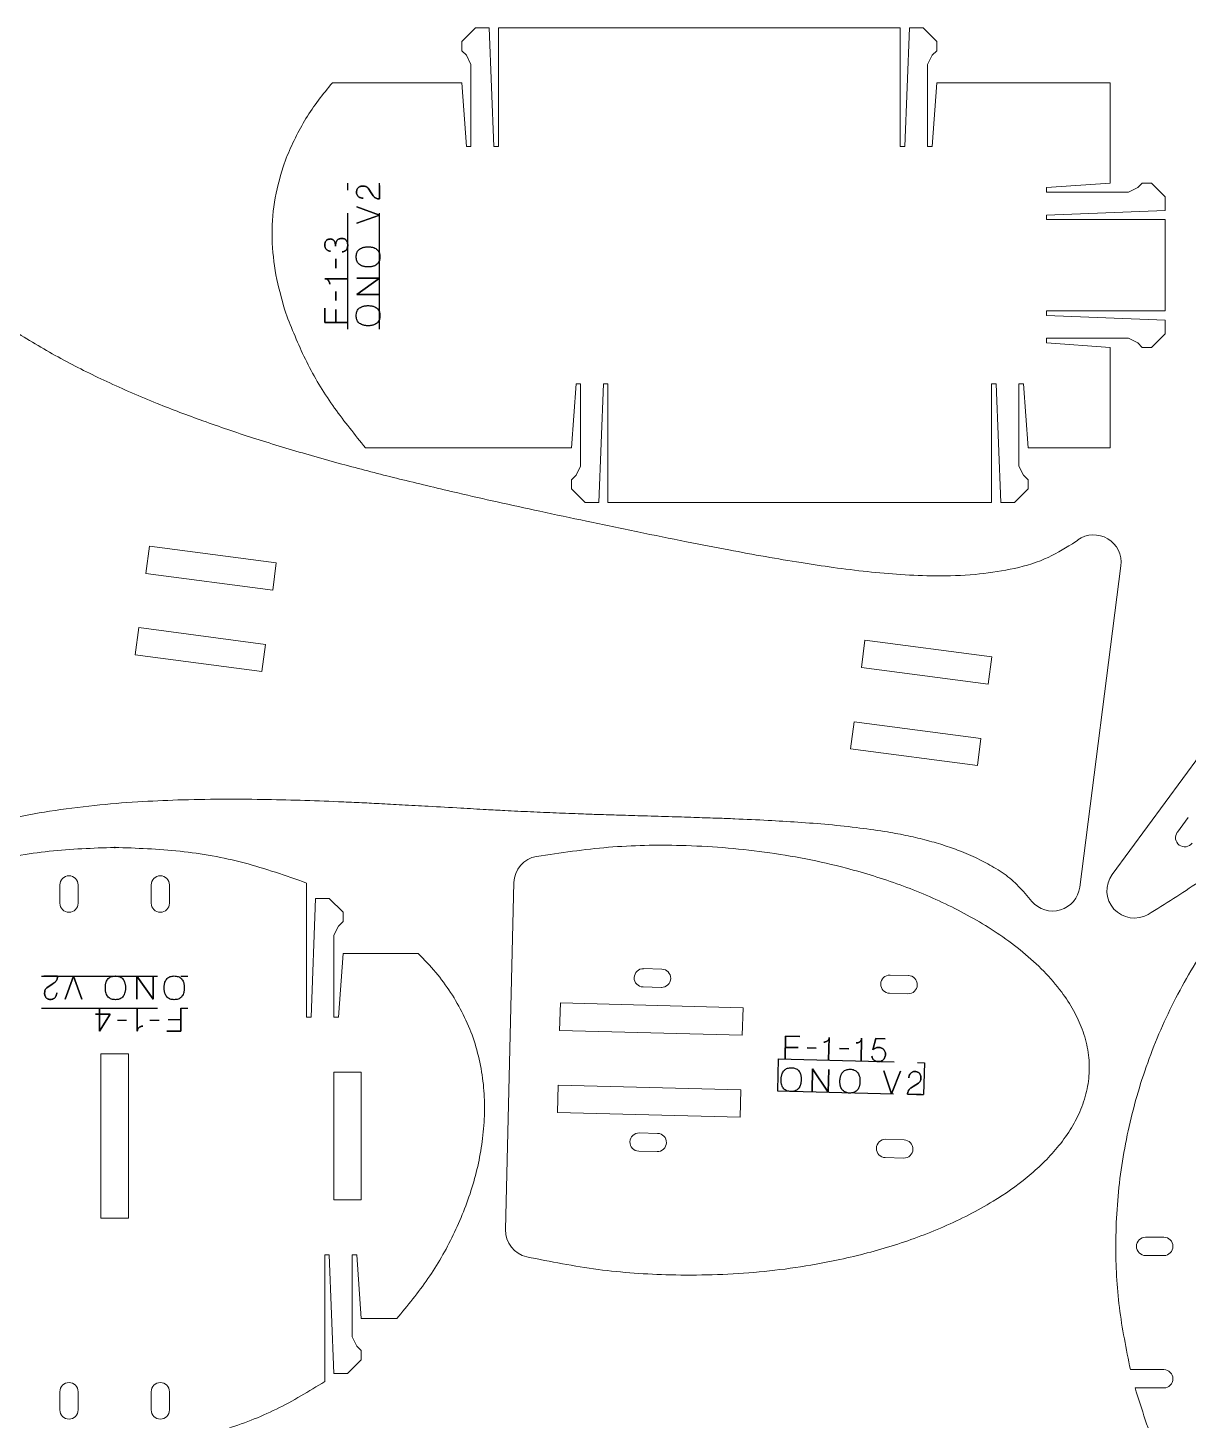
# Model space of a CAD drawing. Header units: millimetres. Extents: x 8 to 591, y 12 to 890.
# Drawn here: x 130.9 to 257.9, y 288.2 to 440.7 of the extents above; entities that cross this region are included whole.
import ezdxf

# ---------------------------------------------------------------- set-up
doc = ezdxf.new("R2010")
doc.units = ezdxf.units.MM
doc.header["$PDSIZE"] = -1
doc.linetypes.add('CENTERX2', pattern=[20.32, 12.7, -2.54, 2.54, -2.54])

msp = doc.modelspace()

# ---------------------------------------------------------------- linework, layer by layer
at = {"color": 7, "linetype": 'Continuous', "lineweight": 15}
for p, q in [((179.91, 440.73), (178.41, 439.23)), ((181.41, 440.73), (179.91, 440.73)), ((181.91, 427.73), (181.41, 440.73)), ((182.41, 440.73), (182.41, 427.73)), ((182.41, 440.73), (226.41, 440.73)), ((226.41, 440.73), (226.41, 427.73)), ((226.91, 427.73), (227.41, 440.73)), ((227.41, 440.73), (228.91, 440.73)), ((228.91, 440.73), (230.41, 439.23)), ((178.41, 439.23), (178.41, 438.23)), ((230.41, 439.23), (230.41, 438.23)), ((178.41, 438.23), (178.91, 437.73)), ((178.91, 437.73), (179.41, 436.73)), ((229.91, 437.73), (229.41, 436.73)), ((230.41, 438.23), (229.91, 437.73)), ((179.41, 436.73), (179.41, 427.73)), ((229.41, 436.73), (229.41, 427.73)), ((164.24, 434.73), (178.41, 434.73)), ((178.91, 427.73), (178.41, 434.73)), ((229.91, 427.73), (230.41, 434.73)), ((230.41, 434.73), (249.41, 434.73)), ((249.41, 423.73), (249.41, 434.73)), ((179.41, 427.73), (178.91, 427.73)), ((182.41, 427.73), (181.91, 427.73)), ((226.41, 427.73), (226.91, 427.73)), ((229.41, 427.73), (229.91, 427.73)), ((159.17, 426.47), (158.83, 425.53)), ((242.41, 423.23), (249.41, 423.73)), ((242.41, 422.73), (242.41, 423.23)), ((251.41, 422.73), (242.41, 422.73)), ((252.41, 423.23), (251.41, 422.73)), ((252.91, 423.73), (252.41, 423.23)), ((253.91, 423.73), (252.91, 423.73)), ((255.41, 422.23), (253.91, 423.73)), ((255.41, 420.73), (255.41, 422.23)), ((242.41, 420.23), (255.41, 420.73)), ((242.41, 419.73), (242.41, 420.23)), ((255.41, 419.73), (242.41, 419.73)), ((255.41, 419.73), (255.41, 409.73)), ((159.04, 409.82), (159.36, 408.87)), ((255.41, 409.73), (242.41, 409.73)), ((242.41, 409.73), (242.41, 409.23)), ((242.41, 409.23), (255.41, 408.73)), ((255.41, 408.73), (255.41, 407.23)), ((255.41, 407.23), (253.91, 405.73)), ((251.41, 406.73), (242.41, 406.73)), ((242.41, 406.73), (242.41, 406.23)), ((242.41, 406.23), (249.41, 405.73)), ((249.41, 405.73), (249.41, 394.73)), ((252.41, 406.23), (251.41, 406.73)), ((252.91, 405.73), (252.41, 406.23)), ((253.91, 405.73), (252.91, 405.73)), ((190.91, 401.73), (190.41, 394.73)), ((191.41, 401.73), (190.91, 401.73)), ((191.41, 392.73), (191.41, 401.73)), ((193.91, 401.73), (193.41, 388.73)), ((194.41, 401.73), (193.91, 401.73)), ((194.41, 388.73), (194.41, 401.73)), ((236.41, 401.73), (236.91, 401.73)), ((236.41, 388.73), (236.41, 401.73)), ((236.91, 401.73), (237.41, 388.73)), ((239.41, 401.73), (239.91, 401.73)), ((239.41, 392.73), (239.41, 401.73)), ((239.91, 401.73), (240.41, 394.73)), ((190.41, 394.73), (167.87, 394.73)), ((249.41, 394.73), (240.41, 394.73)), ((190.91, 391.73), (191.41, 392.73)), ((239.91, 391.73), (239.41, 392.73)), ((190.41, 391.23), (190.91, 391.73)), ((190.41, 390.23), (190.41, 391.23)), ((240.41, 391.23), (239.91, 391.73)), ((240.41, 390.23), (240.41, 391.23)), ((191.91, 388.73), (190.41, 390.23)), ((238.91, 388.73), (240.41, 390.23)), ((193.41, 388.73), (191.91, 388.73)), ((194.41, 388.73), (236.41, 388.73)), ((237.41, 388.73), (238.91, 388.73)), ((245.86, 384.64), (245.26, 384.22)), ((144.21, 383.96), (143.82, 380.98)), ((158.09, 382.13), (144.21, 383.96)), ((158.09, 382.13), (157.7, 379.16)), ((246.06, 346.62), (250.57, 381.82)), ((157.7, 379.16), (143.82, 380.98)), ((142.65, 372.06), (143.04, 375.04)), ((156.92, 373.21), (143.04, 375.04)), ((222.54, 373.66), (222.15, 370.69)), ((236.42, 371.83), (222.54, 373.66)), ((156.53, 370.24), (156.92, 373.21)), ((156.53, 370.24), (142.65, 372.06)), ((236.03, 368.86), (222.15, 370.69)), ((236.42, 371.83), (236.03, 368.86)), ((264.39, 368.11), (249.62, 348.01)), ((221.36, 364.74), (220.97, 361.76)), ((235.25, 362.91), (221.36, 364.74)), ((234.85, 359.94), (220.97, 361.76)), ((235.25, 362.91), (234.85, 359.94)), ((256.75, 352.63), (257.93, 354.25)), ((134.4, 346.86), (134.4, 344.86)), ((136.4, 346.86), (136.4, 344.86)), ((144.4, 346.86), (144.4, 344.86)), ((146.4, 346.86), (146.4, 344.86)), ((161.4, 332.36), (161.4, 347.07)), ((184.12, 347.11), (183.2, 309.12)), ((161.9, 332.36), (162.4, 345.36)), ((162.4, 345.36), (163.9, 345.36)), ((163.9, 345.36), (165.4, 343.86)), ((240.08, 345.94), (240.8, 345.06)), ((165.4, 343.86), (165.4, 342.86)), ((164.9, 342.36), (164.4, 341.36)), ((165.4, 342.86), (164.9, 342.36)), ((164.4, 341.36), (164.4, 332.36)), ((164.9, 332.36), (165.4, 339.36)), ((165.4, 339.36), (173.63, 339.36)), ((200.3, 337.64), (198.3, 337.69)), ((198.25, 335.69), (200.25, 335.64)), ((227.29, 336.94), (225.29, 336.99)), ((225.24, 334.99), (227.24, 334.94)), ((189.2, 333.93), (189.12, 330.93)), ((209.2, 333.41), (189.2, 333.93)), ((209.12, 330.41), (209.2, 333.41)), ((161.4, 332.36), (161.9, 332.36)), ((164.4, 332.36), (164.9, 332.36)), ((189.12, 330.93), (209.12, 330.41)), ((141.9, 328.36), (138.9, 328.36)), ((138.9, 328.36), (138.9, 310.36)), ((141.9, 328.36), (141.9, 310.36)), ((164.4, 326.36), (167.4, 326.36)), ((164.4, 326.36), (164.4, 312.36)), ((167.4, 326.36), (167.4, 312.36)), ((188.97, 324.93), (188.89, 321.93)), ((208.96, 324.41), (188.97, 324.93)), ((208.88, 321.41), (208.96, 324.41)), ((188.89, 321.93), (208.88, 321.41)), ((199.83, 319.65), (197.84, 319.7)), ((226.83, 318.94), (224.83, 319)), ((197.78, 317.7), (199.78, 317.65)), ((224.77, 317), (226.77, 316.94)), ((164.4, 312.36), (167.4, 312.36)), ((141.9, 310.36), (138.9, 310.36)), ((255.27, 308.27), (253.27, 308.27)), ((163.4, 306.36), (163.9, 306.36)), ((163.4, 292.47), (163.4, 306.36)), ((163.9, 306.36), (164.4, 293.36)), ((166.4, 306.36), (166.9, 306.36)), ((166.4, 297.36), (166.4, 306.36)), ((166.9, 306.36), (167.4, 299.36)), ((253.27, 306.27), (255.27, 306.27)), ((167.4, 299.36), (171.29, 299.36)), ((166.9, 296.36), (166.4, 297.36)), ((167.4, 295.86), (166.9, 296.36)), ((167.4, 294.86), (167.4, 295.86)), ((165.9, 293.36), (167.4, 294.86)), ((164.4, 293.36), (165.9, 293.36)), ((255.27, 293.77), (251.61, 293.77)), ((134.4, 291.36), (134.4, 289.36)), ((136.4, 291.36), (136.4, 289.36)), ((144.4, 291.36), (144.4, 289.36)), ((146.4, 291.36), (146.4, 289.36)), ((252.12, 291.77), (255.27, 291.77))]:
    msp.add_line(p, q, dxfattribs=at)
at = {"color": 7, "linetype": 'CENTERX2'}
for p, q in [((165.91, 407.73), (165.91, 423.73)), ((169.41, 407.73), (169.41, 423.73)), ((132.4, 336.86), (148.4, 336.86)), ((132.4, 333.36), (148.4, 333.36)), ((213.05, 327.81), (212.96, 324.31)), ((213.05, 327.81), (229.05, 327.39)), ((229.05, 327.39), (228.95, 323.89)), ((212.96, 324.31), (228.95, 323.89))]:
    msp.add_line(p, q, dxfattribs=at)
at = {"color": 7, "linetype": 'Continuous'}
for p, q in [((140.7, 332.04), (141.71, 332.04)), ((144.26, 332.04), (145.27, 332.04)), ((147.65, 332.07), (146.24, 332.07))]:
    msp.add_line(p, q, dxfattribs=at)
at = {"color": 7, "linetype": 'Continuous', "flags": 128}
for points in [[(169.41, 421.99), (169.32, 421.99), (169.23, 422), (169.16, 422.02), (169.09, 422.04), (169.03, 422.07), (168.97, 422.1), (168.91, 422.13), (168.86, 422.17), (168.81, 422.21), (168.77, 422.26), (168.73, 422.3), (168.69, 422.35), (168.62, 422.46), (168.54, 422.56), (168.54, 422.56), (168.15, 423.16), (168.15, 423.16), (168.11, 423.2), (168.08, 423.24), (168.05, 423.27), (168.01, 423.3), (167.93, 423.34), (167.85, 423.37), (167.76, 423.39), (167.67, 423.4), (167.59, 423.4), (167.5, 423.4), (167.5, 423.4), (167.45, 423.4), (167.41, 423.39), (167.36, 423.38), (167.3, 423.37), (167.25, 423.35), (167.2, 423.33), (167.15, 423.3), (167.1, 423.26), (167.06, 423.22), (167.02, 423.18), (166.98, 423.13), (166.94, 423.07), (166.92, 423), (166.9, 422.93), (166.88, 422.85), (166.88, 422.76), (166.88, 422.76), (166.88, 422.67), (166.89, 422.59), (166.91, 422.51), (166.94, 422.45), (166.98, 422.39), (167.01, 422.33), (167.06, 422.28), (167.11, 422.24), (167.16, 422.2), (167.22, 422.17), (167.28, 422.14), (167.34, 422.12), (167.4, 422.1), (167.47, 422.09), (167.53, 422.09), (167.6, 422.08), (167.6, 422.08), (167.53, 422.09), (167.47, 422.09), (167.4, 422.1), (167.34, 422.12), (167.28, 422.14), (167.22, 422.17), (167.16, 422.2), (167.11, 422.24), (167.06, 422.28), (167.01, 422.33), (166.98, 422.39), (166.94, 422.45), (166.91, 422.51), (166.89, 422.59), (166.88, 422.67), (166.88, 422.76), (166.88, 422.76), (166.88, 422.85), (166.9, 422.93), (166.92, 423), (166.94, 423.07), (166.98, 423.13), (167.02, 423.18), (167.06, 423.22), (167.1, 423.26), (167.15, 423.3), (167.2, 423.33), (167.25, 423.35), (167.3, 423.37), (167.36, 423.38), (167.41, 423.39), (167.45, 423.4), (167.5, 423.4), (167.5, 423.4), (167.59, 423.4), (167.67, 423.4), (167.76, 423.39), (167.85, 423.37), (167.93, 423.34), (168.01, 423.3), (168.05, 423.27), (168.08, 423.24), (168.11, 423.2), (168.15, 423.16), (168.15, 423.16), (168.54, 422.56), (168.54, 422.56), (168.62, 422.46), (168.69, 422.35), (168.73, 422.3), (168.77, 422.26), (168.81, 422.21), (168.86, 422.17), (168.91, 422.13), (168.97, 422.1), (169.03, 422.07), (169.09, 422.04), (169.16, 422.02), (169.23, 422), (169.32, 421.99), (169.41, 421.99), (169.41, 421.99), (169.41, 423.47), (169.41, 423.47), (169.41, 421.99)], [(169.41, 420.23), (166.91, 419.33), (166.91, 419.33), (169.41, 420.23), (169.41, 420.23), (166.91, 421.14), (166.91, 421.14), (169.41, 420.23)], [(165.29, 416.21), (165.35, 416.21), (165.42, 416.22), (165.48, 416.24), (165.54, 416.26), (165.6, 416.29), (165.65, 416.32), (165.7, 416.36), (165.74, 416.4), (165.78, 416.45), (165.81, 416.5), (165.84, 416.56), (165.87, 416.63), (165.89, 416.69), (165.9, 416.77), (165.91, 416.84), (165.91, 416.92), (165.91, 416.92), (165.91, 417), (165.9, 417.08), (165.89, 417.16), (165.88, 417.23), (165.85, 417.29), (165.83, 417.35), (165.8, 417.41), (165.76, 417.46), (165.72, 417.51), (165.68, 417.55), (165.62, 417.58), (165.57, 417.61), (165.5, 417.64), (165.43, 417.66), (165.36, 417.67), (165.27, 417.67), (165.27, 417.67), (165.19, 417.67), (165.11, 417.66), (165.04, 417.64), (164.97, 417.62), (164.91, 417.59), (164.85, 417.56), (164.8, 417.52), (164.75, 417.47), (164.71, 417.41), (164.67, 417.35), (164.64, 417.28), (164.62, 417.2), (164.6, 417.12), (164.58, 417.02), (164.58, 416.92), (164.57, 416.81), (164.57, 416.81), (164.57, 416.92), (164.56, 417.02), (164.55, 417.11), (164.53, 417.19), (164.51, 417.26), (164.48, 417.33), (164.45, 417.39), (164.41, 417.44), (164.37, 417.48), (164.33, 417.51), (164.28, 417.54), (164.23, 417.57), (164.18, 417.58), (164.12, 417.6), (164.06, 417.6), (164, 417.61), (164, 417.61), (163.94, 417.6), (163.88, 417.6), (163.82, 417.59), (163.77, 417.57), (163.72, 417.55), (163.67, 417.53), (163.62, 417.5), (163.58, 417.46), (163.54, 417.42), (163.51, 417.38), (163.48, 417.32), (163.46, 417.27), (163.44, 417.2), (163.42, 417.13), (163.41, 417.05), (163.41, 416.97), (163.41, 416.97), (163.41, 416.88), (163.42, 416.8), (163.44, 416.73), (163.46, 416.66), (163.49, 416.6), (163.52, 416.54), (163.56, 416.49), (163.6, 416.44), (163.64, 416.41), (163.69, 416.37), (163.74, 416.34), (163.8, 416.32), (163.85, 416.3), (163.91, 416.28), (163.97, 416.28), (164.04, 416.27), (164.04, 416.27), (163.97, 416.28), (163.91, 416.28), (163.85, 416.3), (163.8, 416.32), (163.74, 416.34), (163.69, 416.37), (163.64, 416.41), (163.6, 416.44), (163.56, 416.49), (163.52, 416.54), (163.49, 416.6), (163.46, 416.66), (163.44, 416.73), (163.42, 416.8), (163.41, 416.88), (163.41, 416.97), (163.41, 416.97), (163.41, 417.05), (163.42, 417.13), (163.44, 417.2), (163.46, 417.27), (163.48, 417.32), (163.51, 417.38), (163.54, 417.42), (163.58, 417.46), (163.62, 417.5), (163.67, 417.53), (163.72, 417.55), (163.77, 417.57), (163.82, 417.59), (163.88, 417.6), (163.94, 417.6), (164, 417.61), (164, 417.61), (164.06, 417.6), (164.12, 417.6), (164.18, 417.58), (164.23, 417.57), (164.28, 417.54), (164.33, 417.51), (164.37, 417.48), (164.41, 417.44), (164.45, 417.39), (164.48, 417.33), (164.51, 417.26), (164.53, 417.19), (164.55, 417.11), (164.56, 417.02), (164.57, 416.92), (164.57, 416.81), (164.57, 416.81), (164.58, 416.92), (164.58, 417.02), (164.6, 417.12), (164.62, 417.2), (164.64, 417.28), (164.67, 417.35), (164.71, 417.41), (164.75, 417.47), (164.8, 417.52), (164.85, 417.56), (164.91, 417.59), (164.97, 417.62), (165.04, 417.64), (165.11, 417.66), (165.19, 417.67), (165.27, 417.67), (165.27, 417.67), (165.36, 417.67), (165.43, 417.66), (165.5, 417.64), (165.57, 417.61), (165.62, 417.58), (165.68, 417.55), (165.72, 417.51), (165.76, 417.46), (165.8, 417.41), (165.83, 417.35), (165.85, 417.29), (165.88, 417.23), (165.89, 417.16), (165.9, 417.08), (165.91, 417), (165.91, 416.92), (165.91, 416.92), (165.91, 416.84), (165.9, 416.77), (165.89, 416.69), (165.87, 416.63), (165.84, 416.56), (165.81, 416.5), (165.78, 416.45), (165.74, 416.4), (165.7, 416.36), (165.65, 416.32), (165.6, 416.29), (165.54, 416.26), (165.48, 416.24), (165.42, 416.22), (165.35, 416.21), (165.29, 416.21)], [(169.44, 415.65), (169.44, 415.54), (169.43, 415.43), (169.41, 415.33), (169.38, 415.22), (169.34, 415.13), (169.29, 415.04), (169.23, 414.95), (169.16, 414.87), (169.07, 414.8), (168.98, 414.74), (168.88, 414.68), (168.76, 414.64), (168.69, 414.62), (168.63, 414.6), (168.56, 414.58), (168.48, 414.57), (168.4, 414.56), (168.32, 414.56), (168.24, 414.55), (168.15, 414.55), (168.15, 414.55), (168.06, 414.55), (167.98, 414.56), (167.9, 414.56), (167.82, 414.57), (167.74, 414.58), (167.67, 414.6), (167.61, 414.62), (167.54, 414.64), (167.42, 414.68), (167.32, 414.74), (167.22, 414.8), (167.14, 414.87), (167.07, 414.95), (167, 415.04), (166.95, 415.13), (166.92, 415.22), (166.89, 415.33), (166.86, 415.43), (166.85, 415.54), (166.85, 415.65), (166.85, 415.65), (166.85, 415.76), (166.86, 415.87), (166.89, 415.98), (166.92, 416.08), (166.95, 416.18), (167, 416.27), (167.07, 416.35), (167.14, 416.43), (167.22, 416.5), (167.32, 416.56), (167.42, 416.62), (167.54, 416.67), (167.61, 416.69), (167.67, 416.7), (167.74, 416.72), (167.82, 416.73), (167.9, 416.74), (167.98, 416.75), (168.06, 416.75), (168.15, 416.75), (168.15, 416.75), (168.24, 416.75), (168.32, 416.75), (168.4, 416.74), (168.48, 416.73), (168.56, 416.72), (168.63, 416.7), (168.69, 416.69), (168.76, 416.67), (168.88, 416.62), (168.98, 416.56), (169.07, 416.5), (169.16, 416.43), (169.23, 416.35), (169.29, 416.27), (169.34, 416.18), (169.38, 416.08), (169.41, 415.98), (169.43, 415.87), (169.44, 415.76)], [(169.44, 415.65), (169.44, 415.54), (169.43, 415.43), (169.41, 415.33), (169.38, 415.22), (169.34, 415.13), (169.29, 415.04), (169.23, 414.95), (169.16, 414.87), (169.07, 414.8), (168.98, 414.74), (168.88, 414.68), (168.76, 414.64), (168.69, 414.62), (168.63, 414.6), (168.56, 414.58), (168.48, 414.57), (168.4, 414.56), (168.32, 414.56), (168.24, 414.55), (168.15, 414.55), (168.15, 414.55), (168.06, 414.55), (167.98, 414.56), (167.9, 414.56), (167.82, 414.57), (167.74, 414.58), (167.67, 414.6), (167.61, 414.62), (167.54, 414.64), (167.42, 414.68), (167.32, 414.74), (167.22, 414.8), (167.14, 414.87), (167.07, 414.95), (167, 415.04), (166.95, 415.13), (166.92, 415.22), (166.89, 415.33), (166.86, 415.43), (166.85, 415.54), (166.85, 415.65), (166.85, 415.65), (166.85, 415.76), (166.86, 415.87), (166.89, 415.98), (166.92, 416.08), (166.95, 416.18), (167, 416.27), (167.07, 416.35), (167.14, 416.43), (167.22, 416.5), (167.32, 416.56), (167.42, 416.62), (167.54, 416.67), (167.61, 416.69), (167.67, 416.7), (167.74, 416.72), (167.82, 416.73), (167.9, 416.74), (167.98, 416.75), (168.06, 416.75), (168.15, 416.75), (168.15, 416.75), (168.24, 416.75), (168.32, 416.75), (168.4, 416.74), (168.48, 416.73), (168.56, 416.72), (168.63, 416.7), (168.69, 416.69), (168.76, 416.67), (168.88, 416.62), (168.98, 416.56), (169.07, 416.5), (169.16, 416.43), (169.23, 416.35), (169.29, 416.27), (169.34, 416.18), (169.38, 416.08), (169.41, 415.98), (169.43, 415.87), (169.44, 415.76), (169.44, 415.65)], [(164.6, 415.43), (164.6, 414.42), (164.6, 414.42), (164.6, 415.43)], [(166.91, 411.53), (169.41, 413.31), (169.41, 413.31), (166.91, 413.31), (166.91, 413.31), (169.41, 413.31), (169.41, 413.31), (166.91, 411.53), (166.91, 411.53), (169.41, 411.53), (169.41, 411.53), (166.91, 411.53)], [(163.41, 413.25), (163.49, 413.24), (163.56, 413.23), (163.62, 413.21), (163.67, 413.18), (163.72, 413.15), (163.76, 413.11), (163.8, 413.06), (163.84, 413.02), (163.86, 412.97), (163.89, 412.92), (163.91, 412.88), (163.92, 412.83), (163.93, 412.78), (163.94, 412.73), (163.95, 412.69), (163.95, 412.66), (163.95, 412.66), (163.95, 412.69), (163.94, 412.73), (163.93, 412.78), (163.92, 412.83), (163.91, 412.88), (163.89, 412.92), (163.86, 412.97), (163.84, 413.02), (163.8, 413.06), (163.76, 413.11), (163.72, 413.15), (163.67, 413.18), (163.62, 413.21), (163.56, 413.23), (163.49, 413.24), (163.41, 413.25), (163.41, 413.25), (165.91, 413.25), (165.91, 413.25), (163.41, 413.25)], [(164.6, 411.87), (164.6, 410.86), (164.6, 410.86), (164.6, 411.87)], [(169.44, 409.21), (169.44, 409.1), (169.43, 408.99), (169.41, 408.88), (169.38, 408.78), (169.34, 408.69), (169.29, 408.59), (169.23, 408.51), (169.16, 408.43), (169.07, 408.36), (168.98, 408.3), (168.88, 408.24), (168.76, 408.19), (168.69, 408.17), (168.63, 408.16), (168.56, 408.14), (168.48, 408.13), (168.4, 408.12), (168.32, 408.11), (168.24, 408.11), (168.15, 408.11), (168.15, 408.11), (168.06, 408.11), (167.98, 408.11), (167.9, 408.12), (167.82, 408.13), (167.74, 408.14), (167.67, 408.16), (167.61, 408.17), (167.54, 408.19), (167.42, 408.24), (167.32, 408.3), (167.22, 408.36), (167.14, 408.43), (167.07, 408.51), (167, 408.59), (166.95, 408.69), (166.92, 408.78), (166.89, 408.88), (166.86, 408.99), (166.85, 409.1), (166.85, 409.21), (166.85, 409.21), (166.85, 409.32), (166.86, 409.43), (166.89, 409.54), (166.92, 409.64), (166.95, 409.73), (167, 409.82), (167.07, 409.91), (167.14, 409.99), (167.22, 410.06), (167.32, 410.12), (167.42, 410.18), (167.54, 410.22), (167.61, 410.24), (167.67, 410.26), (167.74, 410.28), (167.82, 410.29), (167.9, 410.3), (167.98, 410.3), (168.06, 410.31), (168.15, 410.31), (168.15, 410.31), (168.24, 410.31), (168.32, 410.3), (168.4, 410.3), (168.48, 410.29), (168.56, 410.28), (168.63, 410.26), (168.69, 410.24), (168.76, 410.22), (168.88, 410.18), (168.98, 410.12), (169.07, 410.06), (169.16, 409.99), (169.23, 409.91), (169.29, 409.82), (169.34, 409.73), (169.38, 409.64), (169.41, 409.54), (169.43, 409.43), (169.44, 409.32)], [(169.44, 409.21), (169.44, 409.1), (169.43, 408.99), (169.41, 408.88), (169.38, 408.78), (169.34, 408.69), (169.29, 408.59), (169.23, 408.51), (169.16, 408.43), (169.07, 408.36), (168.98, 408.3), (168.88, 408.24), (168.76, 408.19), (168.69, 408.17), (168.63, 408.16), (168.56, 408.14), (168.48, 408.13), (168.4, 408.12), (168.32, 408.11), (168.24, 408.11), (168.15, 408.11), (168.15, 408.11), (168.06, 408.11), (167.98, 408.11), (167.9, 408.12), (167.82, 408.13), (167.74, 408.14), (167.67, 408.16), (167.61, 408.17), (167.54, 408.19), (167.42, 408.24), (167.32, 408.3), (167.22, 408.36), (167.14, 408.43), (167.07, 408.51), (167, 408.59), (166.95, 408.69), (166.92, 408.78), (166.89, 408.88), (166.86, 408.99), (166.85, 409.1), (166.85, 409.21), (166.85, 409.21), (166.85, 409.32), (166.86, 409.43), (166.89, 409.54), (166.92, 409.64), (166.95, 409.73), (167, 409.82), (167.07, 409.91), (167.14, 409.99), (167.22, 410.06), (167.32, 410.12), (167.42, 410.18), (167.54, 410.22), (167.61, 410.24), (167.67, 410.26), (167.74, 410.28), (167.82, 410.29), (167.9, 410.3), (167.98, 410.3), (168.06, 410.31), (168.15, 410.31), (168.15, 410.31), (168.24, 410.31), (168.32, 410.3), (168.4, 410.3), (168.48, 410.29), (168.56, 410.28), (168.63, 410.26), (168.69, 410.24), (168.76, 410.22), (168.88, 410.18), (168.98, 410.12), (169.07, 410.06), (169.16, 409.99), (169.23, 409.91), (169.29, 409.82), (169.34, 409.73), (169.38, 409.64), (169.41, 409.54), (169.43, 409.43), (169.44, 409.32), (169.44, 409.21)], [(163.41, 408.48), (163.41, 410.03), (163.41, 410.03), (163.41, 408.48), (163.41, 408.48), (165.91, 408.48), (165.91, 408.48), (163.41, 408.48)], [(164.62, 408.48), (164.62, 409.89), (164.62, 409.89), (164.62, 408.48)], [(134.15, 336.86), (134.14, 336.76), (134.13, 336.68), (134.11, 336.6), (134.09, 336.53), (134.06, 336.47), (134.03, 336.41), (134, 336.36), (133.96, 336.31), (133.92, 336.26), (133.88, 336.21), (133.83, 336.17), (133.78, 336.14), (133.68, 336.06), (133.57, 335.99), (133.57, 335.99), (132.98, 335.59), (132.98, 335.59), (132.93, 335.56), (132.89, 335.53), (132.86, 335.49), (132.83, 335.45), (132.79, 335.37), (132.76, 335.29), (132.74, 335.21), (132.74, 335.12), (132.73, 335.03), (132.73, 334.94), (132.73, 334.94), (132.73, 334.9), (132.74, 334.85), (132.75, 334.8), (132.76, 334.75), (132.78, 334.7), (132.81, 334.64), (132.83, 334.6), (132.87, 334.55), (132.91, 334.5), (132.95, 334.46), (133.01, 334.42), (133.06, 334.39), (133.13, 334.36), (133.2, 334.34), (133.28, 334.33), (133.37, 334.32), (133.37, 334.32), (133.46, 334.33), (133.54, 334.34), (133.62, 334.36), (133.68, 334.39), (133.75, 334.42), (133.8, 334.46), (133.85, 334.5), (133.89, 334.55), (133.93, 334.61), (133.96, 334.66), (133.99, 334.72), (134.01, 334.78), (134.03, 334.85), (134.04, 334.91), (134.05, 334.98), (134.05, 335.04), (134.05, 335.04), (134.05, 334.98), (134.04, 334.91), (134.03, 334.85), (134.01, 334.78), (133.99, 334.72), (133.96, 334.66), (133.93, 334.61), (133.89, 334.55), (133.85, 334.5), (133.8, 334.46), (133.75, 334.42), (133.68, 334.39), (133.62, 334.36), (133.54, 334.34), (133.46, 334.33), (133.37, 334.32), (133.37, 334.32), (133.28, 334.33), (133.2, 334.34), (133.13, 334.36), (133.06, 334.39), (133.01, 334.42), (132.95, 334.46), (132.91, 334.5), (132.87, 334.55), (132.83, 334.6), (132.81, 334.64), (132.78, 334.7), (132.76, 334.75), (132.75, 334.8), (132.74, 334.85), (132.73, 334.9), (132.73, 334.94), (132.73, 334.94), (132.73, 335.03), (132.74, 335.12), (132.74, 335.21), (132.76, 335.29), (132.79, 335.37), (132.83, 335.45), (132.86, 335.49), (132.89, 335.53), (132.93, 335.56), (132.98, 335.59), (132.98, 335.59), (133.57, 335.99), (133.57, 335.99), (133.68, 336.06), (133.78, 336.14), (133.83, 336.17), (133.88, 336.21), (133.92, 336.26), (133.96, 336.31), (134, 336.36), (134.03, 336.41), (134.06, 336.47), (134.09, 336.53), (134.11, 336.6), (134.13, 336.68), (134.14, 336.76), (134.15, 336.86), (134.15, 336.86), (132.66, 336.86), (132.66, 336.86), (134.15, 336.86)], [(135.9, 336.86), (136.81, 334.36), (136.81, 334.36), (135.9, 336.86), (135.9, 336.86), (134.99, 334.36), (134.99, 334.36), (135.9, 336.86)], [(140.48, 336.89), (140.59, 336.88), (140.7, 336.87), (140.81, 336.85), (140.91, 336.82), (141, 336.78), (141.1, 336.73), (141.18, 336.67), (141.26, 336.6), (141.33, 336.52), (141.39, 336.43), (141.45, 336.32), (141.49, 336.2), (141.52, 336.14), (141.53, 336.07), (141.55, 336), (141.56, 335.93), (141.57, 335.85), (141.58, 335.77), (141.58, 335.68), (141.58, 335.59), (141.58, 335.59), (141.58, 335.51), (141.58, 335.42), (141.57, 335.34), (141.56, 335.26), (141.55, 335.19), (141.53, 335.12), (141.52, 335.05), (141.49, 334.99), (141.45, 334.87), (141.39, 334.76), (141.33, 334.67), (141.26, 334.58), (141.18, 334.51), (141.1, 334.45), (141, 334.4), (140.91, 334.36), (140.81, 334.33), (140.7, 334.31), (140.59, 334.3), (140.48, 334.29), (140.48, 334.29), (140.37, 334.3), (140.26, 334.31), (140.15, 334.33), (140.05, 334.36), (139.96, 334.4), (139.87, 334.45), (139.78, 334.51), (139.7, 334.58), (139.63, 334.67), (139.57, 334.76), (139.51, 334.87), (139.47, 334.99), (139.45, 335.05), (139.43, 335.12), (139.41, 335.19), (139.4, 335.26), (139.39, 335.34), (139.38, 335.42), (139.38, 335.51), (139.38, 335.59), (139.38, 335.59), (139.38, 335.68), (139.38, 335.77), (139.39, 335.85), (139.4, 335.93), (139.41, 336), (139.43, 336.07), (139.45, 336.14), (139.47, 336.2), (139.51, 336.32), (139.57, 336.43), (139.63, 336.52), (139.7, 336.6), (139.78, 336.67), (139.87, 336.73), (139.96, 336.78), (140.05, 336.82), (140.15, 336.85), (140.26, 336.87), (140.37, 336.88)], [(140.48, 336.89), (140.59, 336.88), (140.7, 336.87), (140.81, 336.85), (140.91, 336.82), (141, 336.78), (141.1, 336.73), (141.18, 336.67), (141.26, 336.6), (141.33, 336.52), (141.39, 336.43), (141.45, 336.32), (141.49, 336.2), (141.52, 336.14), (141.53, 336.07), (141.55, 336), (141.56, 335.93), (141.57, 335.85), (141.58, 335.77), (141.58, 335.68), (141.58, 335.59), (141.58, 335.59), (141.58, 335.51), (141.58, 335.42), (141.57, 335.34), (141.56, 335.26), (141.55, 335.19), (141.53, 335.12), (141.52, 335.05), (141.49, 334.99), (141.45, 334.87), (141.39, 334.76), (141.33, 334.67), (141.26, 334.58), (141.18, 334.51), (141.1, 334.45), (141, 334.4), (140.91, 334.36), (140.81, 334.33), (140.7, 334.31), (140.59, 334.3), (140.48, 334.29), (140.48, 334.29), (140.37, 334.3), (140.26, 334.31), (140.15, 334.33), (140.05, 334.36), (139.96, 334.4), (139.87, 334.45), (139.78, 334.51), (139.7, 334.58), (139.63, 334.67), (139.57, 334.76), (139.51, 334.87), (139.47, 334.99), (139.45, 335.05), (139.43, 335.12), (139.41, 335.19), (139.4, 335.26), (139.39, 335.34), (139.38, 335.42), (139.38, 335.51), (139.38, 335.59), (139.38, 335.59), (139.38, 335.68), (139.38, 335.77), (139.39, 335.85), (139.4, 335.93), (139.41, 336), (139.43, 336.07), (139.45, 336.14), (139.47, 336.2), (139.51, 336.32), (139.57, 336.43), (139.63, 336.52), (139.7, 336.6), (139.78, 336.67), (139.87, 336.73), (139.96, 336.78), (140.05, 336.82), (140.15, 336.85), (140.26, 336.87), (140.37, 336.88), (140.48, 336.89)], [(144.6, 334.36), (142.83, 336.86), (142.83, 336.86), (142.83, 334.36), (142.83, 334.36), (142.83, 336.86), (142.83, 336.86), (144.6, 334.36), (144.6, 334.36), (144.6, 336.86), (144.6, 336.86), (144.6, 334.36)], [(146.92, 336.89), (147.04, 336.88), (147.14, 336.87), (147.25, 336.85), (147.35, 336.82), (147.45, 336.78), (147.54, 336.73), (147.62, 336.67), (147.7, 336.6), (147.77, 336.52), (147.83, 336.43), (147.89, 336.32), (147.94, 336.2), (147.96, 336.14), (147.98, 336.07), (147.99, 336), (148, 335.93), (148.01, 335.85), (148.02, 335.77), (148.02, 335.68), (148.02, 335.59), (148.02, 335.59), (148.02, 335.51), (148.02, 335.42), (148.01, 335.34), (148, 335.26), (147.99, 335.19), (147.98, 335.12), (147.96, 335.05), (147.94, 334.99), (147.89, 334.87), (147.83, 334.76), (147.77, 334.67), (147.7, 334.58), (147.62, 334.51), (147.54, 334.45), (147.45, 334.4), (147.35, 334.36), (147.25, 334.33), (147.14, 334.31), (147.04, 334.3), (146.92, 334.29), (146.92, 334.29), (146.81, 334.3), (146.7, 334.31), (146.6, 334.33), (146.49, 334.36), (146.4, 334.4), (146.31, 334.45), (146.22, 334.51), (146.15, 334.58), (146.07, 334.67), (146.01, 334.76), (145.96, 334.87), (145.91, 334.99), (145.89, 335.05), (145.87, 335.12), (145.86, 335.19), (145.84, 335.26), (145.83, 335.34), (145.83, 335.42), (145.82, 335.51), (145.82, 335.59), (145.82, 335.59), (145.82, 335.68), (145.83, 335.77), (145.83, 335.85), (145.84, 335.93), (145.86, 336), (145.87, 336.07), (145.89, 336.14), (145.91, 336.2), (145.96, 336.32), (146.01, 336.43), (146.07, 336.52), (146.15, 336.6), (146.22, 336.67), (146.31, 336.73), (146.4, 336.78), (146.49, 336.82), (146.6, 336.85), (146.7, 336.87), (146.81, 336.88)], [(146.92, 336.89), (147.04, 336.88), (147.14, 336.87), (147.25, 336.85), (147.35, 336.82), (147.45, 336.78), (147.54, 336.73), (147.62, 336.67), (147.7, 336.6), (147.77, 336.52), (147.83, 336.43), (147.89, 336.32), (147.94, 336.2), (147.96, 336.14), (147.98, 336.07), (147.99, 336), (148, 335.93), (148.01, 335.85), (148.02, 335.77), (148.02, 335.68), (148.02, 335.59), (148.02, 335.59), (148.02, 335.51), (148.02, 335.42), (148.01, 335.34), (148, 335.26), (147.99, 335.19), (147.98, 335.12), (147.96, 335.05), (147.94, 334.99), (147.89, 334.87), (147.83, 334.76), (147.77, 334.67), (147.7, 334.58), (147.62, 334.51), (147.54, 334.45), (147.45, 334.4), (147.35, 334.36), (147.25, 334.33), (147.14, 334.31), (147.04, 334.3), (146.92, 334.29), (146.92, 334.29), (146.81, 334.3), (146.7, 334.31), (146.6, 334.33), (146.49, 334.36), (146.4, 334.4), (146.31, 334.45), (146.22, 334.51), (146.15, 334.58), (146.07, 334.67), (146.01, 334.76), (145.96, 334.87), (145.91, 334.99), (145.89, 335.05), (145.87, 335.12), (145.86, 335.19), (145.84, 335.26), (145.83, 335.34), (145.83, 335.42), (145.82, 335.51), (145.82, 335.59), (145.82, 335.59), (145.82, 335.68), (145.83, 335.77), (145.83, 335.85), (145.84, 335.93), (145.86, 336), (145.87, 336.07), (145.89, 336.14), (145.91, 336.2), (145.96, 336.32), (146.01, 336.43), (146.07, 336.52), (146.15, 336.6), (146.22, 336.67), (146.31, 336.73), (146.4, 336.78), (146.49, 336.82), (146.6, 336.85), (146.7, 336.87), (146.81, 336.88), (146.92, 336.89)], [(138.74, 330.86), (139.91, 332.69), (139.91, 332.69), (138.29, 332.69), (138.29, 332.69), (139.91, 332.69), (139.91, 332.69), (138.74, 330.86), (138.74, 330.86), (138.74, 333.36), (138.74, 333.36), (138.74, 330.86)], [(142.88, 330.86), (142.89, 330.93), (142.9, 331), (142.92, 331.06), (142.95, 331.12), (142.99, 331.17), (143.03, 331.21), (143.07, 331.25), (143.11, 331.28), (143.16, 331.31), (143.21, 331.33), (143.26, 331.35), (143.31, 331.37), (143.35, 331.38), (143.4, 331.39), (143.44, 331.39), (143.47, 331.4), (143.47, 331.4), (143.44, 331.39), (143.4, 331.39), (143.35, 331.38), (143.31, 331.37), (143.26, 331.35), (143.21, 331.33), (143.16, 331.31), (143.11, 331.28), (143.07, 331.25), (143.03, 331.21), (142.99, 331.17), (142.95, 331.12), (142.92, 331.06), (142.9, 331), (142.89, 330.93), (142.88, 330.86), (142.88, 330.86), (142.88, 333.36), (142.88, 333.36), (142.88, 330.86)], [(147.65, 330.86), (146.1, 330.86), (146.1, 330.86), (147.65, 330.86), (147.65, 330.86), (147.65, 333.36), (147.65, 333.36), (147.65, 330.86)], [(213.86, 330.29), (215.41, 330.25), (215.41, 330.25), (213.86, 330.29), (213.86, 330.29), (213.8, 327.79), (213.8, 327.79), (213.86, 330.29)], [(218.63, 330.16), (218.62, 330.09), (218.61, 330.02), (218.58, 329.96), (218.55, 329.9), (218.52, 329.86), (218.48, 329.81), (218.43, 329.78), (218.39, 329.74), (218.34, 329.72), (218.29, 329.7), (218.24, 329.68), (218.19, 329.66), (218.14, 329.65), (218.1, 329.64), (218.06, 329.64), (218.03, 329.64), (218.03, 329.64), (218.06, 329.64), (218.1, 329.64), (218.14, 329.65), (218.19, 329.66), (218.24, 329.68), (218.29, 329.7), (218.34, 329.72), (218.39, 329.74), (218.43, 329.78), (218.48, 329.81), (218.52, 329.86), (218.55, 329.9), (218.58, 329.96), (218.61, 330.02), (218.62, 330.09), (218.63, 330.16), (218.63, 330.16), (218.56, 327.66), (218.56, 327.66), (218.63, 330.16)], [(222.18, 330.07), (222.18, 329.99), (222.16, 329.93), (222.14, 329.86), (222.11, 329.81), (222.07, 329.76), (222.03, 329.72), (221.99, 329.68), (221.94, 329.65), (221.9, 329.63), (221.85, 329.6), (221.8, 329.58), (221.75, 329.57), (221.7, 329.56), (221.66, 329.55), (221.62, 329.55), (221.58, 329.55), (221.58, 329.55), (221.62, 329.55), (221.66, 329.55), (221.7, 329.56), (221.75, 329.57), (221.8, 329.58), (221.85, 329.6), (221.9, 329.63), (221.94, 329.65), (221.99, 329.68), (222.03, 329.72), (222.07, 329.76), (222.11, 329.81), (222.14, 329.86), (222.16, 329.93), (222.18, 329.99), (222.18, 330.07), (222.18, 330.07), (222.12, 327.57), (222.12, 327.57), (222.18, 330.07)], [(223.72, 330.03), (223.41, 328.8), (223.41, 328.8), (223.48, 328.86), (223.55, 328.91), (223.62, 328.95), (223.7, 328.99), (223.78, 329.02), (223.86, 329.04), (223.91, 329.04), (223.96, 329.05), (224.02, 329.05), (224.08, 329.05), (224.08, 329.05), (224.15, 329.05), (224.21, 329.04), (224.27, 329.02), (224.34, 329), (224.4, 328.97), (224.46, 328.94), (224.52, 328.9), (224.57, 328.86), (224.62, 328.81), (224.66, 328.76), (224.7, 328.7), (224.73, 328.63), (224.76, 328.56), (224.78, 328.48), (224.79, 328.4), (224.79, 328.32), (224.79, 328.32), (224.79, 328.29), (224.79, 328.26), (224.78, 328.22), (224.78, 328.18), (224.76, 328.1), (224.73, 328.01), (224.69, 327.92), (224.64, 327.83), (224.62, 327.79), (224.58, 327.75), (224.55, 327.71), (224.51, 327.67), (224.46, 327.64), (224.42, 327.61), (224.36, 327.58), (224.31, 327.56), (224.25, 327.54), (224.18, 327.53), (224.11, 327.52), (224.04, 327.52), (224.04, 327.52), (223.93, 327.53), (223.83, 327.54), (223.74, 327.56), (223.67, 327.59), (223.6, 327.62), (223.54, 327.66), (223.49, 327.7), (223.45, 327.74), (223.42, 327.78), (223.39, 327.83), (223.36, 327.88), (223.35, 327.92), (223.32, 328.02), (223.31, 328.1), (223.31, 328.1), (223.32, 328.02), (223.35, 327.92), (223.36, 327.88), (223.39, 327.83), (223.42, 327.78), (223.45, 327.74), (223.49, 327.7), (223.54, 327.66), (223.6, 327.62), (223.67, 327.59), (223.74, 327.56), (223.83, 327.54), (223.93, 327.53), (224.04, 327.52), (224.04, 327.52), (224.11, 327.52), (224.18, 327.53), (224.25, 327.54), (224.31, 327.56), (224.36, 327.58), (224.42, 327.61), (224.46, 327.64), (224.51, 327.67), (224.55, 327.71), (224.58, 327.75), (224.62, 327.79), (224.64, 327.83), (224.69, 327.92), (224.73, 328.01), (224.76, 328.1), (224.78, 328.18), (224.78, 328.22), (224.79, 328.26), (224.79, 328.29), (224.79, 328.32), (224.79, 328.32), (224.79, 328.4), (224.78, 328.48), (224.76, 328.56), (224.73, 328.63), (224.7, 328.7), (224.66, 328.76), (224.62, 328.81), (224.57, 328.86), (224.52, 328.9), (224.46, 328.94), (224.4, 328.97), (224.34, 329), (224.27, 329.02), (224.21, 329.04), (224.15, 329.05), (224.08, 329.05), (224.08, 329.05), (224.02, 329.05), (223.96, 329.05), (223.91, 329.04), (223.86, 329.04), (223.78, 329.02), (223.7, 328.99), (223.62, 328.95), (223.55, 328.91), (223.48, 328.86), (223.41, 328.8), (223.41, 328.8), (223.72, 330.03), (223.72, 330.03), (224.76, 330), (224.76, 330), (223.72, 330.03)], [(213.83, 329.07), (215.23, 329.04), (215.23, 329.04), (213.83, 329.07)], [(217.22, 329), (216.21, 329.03), (216.21, 329.03), (217.22, 329)], [(220.78, 328.91), (219.77, 328.93), (219.77, 328.93), (220.78, 328.91)], [(214.43, 324.23), (214.32, 324.24), (214.21, 324.26), (214.11, 324.28), (214.01, 324.31), (213.91, 324.35), (213.82, 324.41), (213.74, 324.47), (213.66, 324.54), (213.59, 324.62), (213.53, 324.72), (213.48, 324.83), (213.44, 324.95), (213.42, 325.01), (213.4, 325.08), (213.39, 325.15), (213.38, 325.23), (213.37, 325.31), (213.37, 325.39), (213.37, 325.47), (213.37, 325.56), (213.37, 325.56), (213.37, 325.65), (213.38, 325.73), (213.39, 325.82), (213.4, 325.89), (213.41, 325.97), (213.43, 326.04), (213.45, 326.11), (213.47, 326.17), (213.52, 326.29), (213.58, 326.39), (213.64, 326.49), (213.72, 326.57), (213.8, 326.64), (213.88, 326.7), (213.97, 326.75), (214.07, 326.78), (214.17, 326.81), (214.28, 326.83), (214.39, 326.84), (214.5, 326.84), (214.5, 326.84), (214.61, 326.83), (214.72, 326.82), (214.82, 326.79), (214.92, 326.76), (215.02, 326.72), (215.11, 326.67), (215.19, 326.6), (215.27, 326.53), (215.34, 326.44), (215.4, 326.34), (215.45, 326.24), (215.49, 326.12), (215.51, 326.05), (215.53, 325.98), (215.54, 325.91), (215.55, 325.84), (215.56, 325.76), (215.56, 325.68), (215.56, 325.59), (215.56, 325.5), (215.56, 325.5), (215.56, 325.41), (215.55, 325.33), (215.54, 325.25), (215.53, 325.17), (215.52, 325.1), (215.5, 325.02), (215.48, 324.96), (215.46, 324.89), (215.41, 324.78), (215.35, 324.67), (215.29, 324.58), (215.21, 324.5), (215.13, 324.43), (215.05, 324.37), (214.96, 324.33), (214.86, 324.29), (214.76, 324.26), (214.65, 324.24), (214.54, 324.23)], [(214.43, 324.23), (214.32, 324.24), (214.21, 324.26), (214.11, 324.28), (214.01, 324.31), (213.91, 324.35), (213.82, 324.41), (213.74, 324.47), (213.66, 324.54), (213.59, 324.62), (213.53, 324.72), (213.48, 324.83), (213.44, 324.95), (213.42, 325.01), (213.4, 325.08), (213.39, 325.15), (213.38, 325.23), (213.37, 325.31), (213.37, 325.39), (213.37, 325.47), (213.37, 325.56), (213.37, 325.56), (213.37, 325.65), (213.38, 325.73), (213.39, 325.82), (213.4, 325.89), (213.41, 325.97), (213.43, 326.04), (213.45, 326.11), (213.47, 326.17), (213.52, 326.29), (213.58, 326.39), (213.64, 326.49), (213.72, 326.57), (213.8, 326.64), (213.88, 326.7), (213.97, 326.75), (214.07, 326.78), (214.17, 326.81), (214.28, 326.83), (214.39, 326.84), (214.5, 326.84), (214.5, 326.84), (214.61, 326.83), (214.72, 326.82), (214.82, 326.79), (214.92, 326.76), (215.02, 326.72), (215.11, 326.67), (215.19, 326.6), (215.27, 326.53), (215.34, 326.44), (215.4, 326.34), (215.45, 326.24), (215.49, 326.12), (215.51, 326.05), (215.53, 325.98), (215.54, 325.91), (215.55, 325.84), (215.56, 325.76), (215.56, 325.68), (215.56, 325.59), (215.56, 325.5), (215.56, 325.5), (215.56, 325.41), (215.55, 325.33), (215.54, 325.25), (215.53, 325.17), (215.52, 325.1), (215.5, 325.02), (215.48, 324.96), (215.46, 324.89), (215.41, 324.78), (215.35, 324.67), (215.29, 324.58), (215.21, 324.5), (215.13, 324.43), (215.05, 324.37), (214.96, 324.33), (214.86, 324.29), (214.76, 324.26), (214.65, 324.24), (214.54, 324.23), (214.43, 324.23)], [(216.82, 326.71), (218.53, 324.16), (218.53, 324.16), (218.59, 326.66), (218.59, 326.66), (218.53, 324.16), (218.53, 324.16), (216.82, 326.71), (216.82, 326.71), (216.75, 324.21), (216.75, 324.21), (216.82, 326.71)], [(220.87, 324.06), (220.76, 324.07), (220.65, 324.09), (220.55, 324.11), (220.45, 324.14), (220.35, 324.19), (220.26, 324.24), (220.18, 324.3), (220.1, 324.37), (220.03, 324.46), (219.97, 324.55), (219.92, 324.66), (219.88, 324.78), (219.86, 324.84), (219.84, 324.91), (219.83, 324.98), (219.82, 325.06), (219.81, 325.14), (219.81, 325.22), (219.81, 325.31), (219.81, 325.39), (219.81, 325.39), (219.81, 325.48), (219.82, 325.57), (219.83, 325.65), (219.84, 325.73), (219.85, 325.8), (219.87, 325.87), (219.89, 325.94), (219.91, 326), (219.96, 326.12), (220.02, 326.23), (220.08, 326.32), (220.16, 326.4), (220.24, 326.47), (220.32, 326.53), (220.41, 326.58), (220.51, 326.62), (220.61, 326.64), (220.72, 326.66), (220.83, 326.67), (220.94, 326.67), (220.94, 326.67), (221.05, 326.67), (221.16, 326.65), (221.26, 326.63), (221.36, 326.59), (221.46, 326.55), (221.55, 326.5), (221.63, 326.43), (221.71, 326.36), (221.78, 326.27), (221.84, 326.18), (221.89, 326.07), (221.93, 325.95), (221.95, 325.88), (221.97, 325.82), (221.98, 325.74), (221.99, 325.67), (222, 325.59), (222, 325.51), (222, 325.42), (222, 325.34), (222, 325.34), (222, 325.25), (221.99, 325.16), (221.98, 325.08), (221.97, 325), (221.96, 324.93), (221.94, 324.86), (221.92, 324.79), (221.9, 324.73), (221.85, 324.61), (221.79, 324.51), (221.73, 324.41), (221.65, 324.33), (221.57, 324.26), (221.49, 324.21), (221.4, 324.16), (221.3, 324.12), (221.2, 324.09), (221.09, 324.08), (220.98, 324.07)], [(220.87, 324.06), (220.76, 324.07), (220.65, 324.09), (220.55, 324.11), (220.45, 324.14), (220.35, 324.19), (220.26, 324.24), (220.18, 324.3), (220.1, 324.37), (220.03, 324.46), (219.97, 324.55), (219.92, 324.66), (219.88, 324.78), (219.86, 324.84), (219.84, 324.91), (219.83, 324.98), (219.82, 325.06), (219.81, 325.14), (219.81, 325.22), (219.81, 325.31), (219.81, 325.39), (219.81, 325.39), (219.81, 325.48), (219.82, 325.57), (219.83, 325.65), (219.84, 325.73), (219.85, 325.8), (219.87, 325.87), (219.89, 325.94), (219.91, 326), (219.96, 326.12), (220.02, 326.23), (220.08, 326.32), (220.16, 326.4), (220.24, 326.47), (220.32, 326.53), (220.41, 326.58), (220.51, 326.62), (220.61, 326.64), (220.72, 326.66), (220.83, 326.67), (220.94, 326.67), (220.94, 326.67), (221.05, 326.67), (221.16, 326.65), (221.26, 326.63), (221.36, 326.59), (221.46, 326.55), (221.55, 326.5), (221.63, 326.43), (221.71, 326.36), (221.78, 326.27), (221.84, 326.18), (221.89, 326.07), (221.93, 325.95), (221.95, 325.88), (221.97, 325.82), (221.98, 325.74), (221.99, 325.67), (222, 325.59), (222, 325.51), (222, 325.42), (222, 325.34), (222, 325.34), (222, 325.25), (221.99, 325.16), (221.98, 325.08), (221.97, 325), (221.96, 324.93), (221.94, 324.86), (221.92, 324.79), (221.9, 324.73), (221.85, 324.61), (221.79, 324.51), (221.73, 324.41), (221.65, 324.33), (221.57, 324.26), (221.49, 324.21), (221.4, 324.16), (221.3, 324.12), (221.2, 324.09), (221.09, 324.08), (220.98, 324.07), (220.87, 324.06)], [(225.45, 323.98), (224.61, 326.51), (224.61, 326.51), (225.45, 323.98), (225.45, 323.98), (226.42, 326.46), (226.42, 326.46), (225.45, 323.98)], [(227.21, 323.94), (227.21, 324.03), (227.23, 324.11), (227.25, 324.18), (227.27, 324.25), (227.3, 324.31), (227.33, 324.37), (227.37, 324.43), (227.4, 324.47), (227.45, 324.52), (227.49, 324.56), (227.54, 324.6), (227.59, 324.64), (227.7, 324.71), (227.81, 324.78), (227.81, 324.78), (228.41, 325.15), (228.41, 325.15), (228.45, 325.18), (228.49, 325.22), (228.52, 325.25), (228.55, 325.29), (228.6, 325.36), (228.63, 325.44), (228.65, 325.53), (228.66, 325.61), (228.66, 325.7), (228.67, 325.79), (228.67, 325.79), (228.67, 325.83), (228.66, 325.88), (228.65, 325.93), (228.64, 325.98), (228.62, 326.03), (228.6, 326.09), (228.57, 326.14), (228.54, 326.18), (228.5, 326.23), (228.46, 326.27), (228.41, 326.31), (228.35, 326.35), (228.29, 326.37), (228.21, 326.4), (228.13, 326.41), (228.05, 326.42), (228.05, 326.42), (227.96, 326.42), (227.87, 326.41), (227.8, 326.39), (227.73, 326.36), (227.67, 326.33), (227.61, 326.29), (227.56, 326.25), (227.52, 326.21), (227.48, 326.15), (227.44, 326.1), (227.42, 326.04), (227.39, 325.98), (227.38, 325.92), (227.36, 325.85), (227.35, 325.79), (227.35, 325.73), (227.35, 325.73), (227.35, 325.79), (227.36, 325.85), (227.38, 325.92), (227.39, 325.98), (227.42, 326.04), (227.44, 326.1), (227.48, 326.15), (227.52, 326.21), (227.56, 326.25), (227.61, 326.29), (227.67, 326.33), (227.73, 326.36), (227.8, 326.39), (227.87, 326.41), (227.96, 326.42), (228.05, 326.42), (228.05, 326.42), (228.13, 326.41), (228.21, 326.4), (228.29, 326.37), (228.35, 326.35), (228.41, 326.31), (228.46, 326.27), (228.5, 326.23), (228.54, 326.18), (228.57, 326.14), (228.6, 326.09), (228.62, 326.03), (228.64, 325.98), (228.65, 325.93), (228.66, 325.88), (228.67, 325.83), (228.67, 325.79), (228.67, 325.79), (228.66, 325.7), (228.66, 325.61), (228.65, 325.53), (228.63, 325.44), (228.6, 325.36), (228.55, 325.29), (228.52, 325.25), (228.49, 325.22), (228.45, 325.18), (228.41, 325.15), (228.41, 325.15), (227.81, 324.78), (227.81, 324.78), (227.7, 324.71), (227.59, 324.64), (227.54, 324.6), (227.49, 324.56), (227.45, 324.52), (227.4, 324.47), (227.37, 324.43), (227.33, 324.37), (227.3, 324.31), (227.27, 324.25), (227.25, 324.18), (227.23, 324.11), (227.21, 324.03), (227.21, 323.94), (227.21, 323.94), (228.69, 323.9), (228.69, 323.9), (227.21, 323.94)]]:
    msp.add_lwpolyline(points, dxfattribs=at)
at = {"color": 7, "linetype": 'Continuous', "lineweight": 15}
for centre, radius, start, end in [((247.59, 382.2), 3, 352.7042, 125.2994), ((257.55, 352.04), 1, 143.6898, 323.6898), ((187.12, 347.04), 3, 100.1778, 178.6034), ((135.4, 346.86), 1, 0, 180), ((145.4, 346.86), 1, 0, 180), ((252.04, 346.23), 3, 143.6898, 300.2012), ((243.09, 347), 3, 220.2559, 352.7042), ((135.4, 344.86), 1, 180, 0), ((145.4, 344.86), 1, 180, 0), ((198.28, 336.69), 1, 88.5096, 268.5096), ((200.28, 336.64), 1, 268.5096, 88.5096), ((225.27, 335.99), 1, 88.5096, 268.5096), ((227.27, 335.94), 1, 268.5096, 88.5096), ((197.81, 318.7), 1, 88.5096, 268.5096), ((199.81, 318.65), 1, 268.5096, 88.5096), ((224.8, 318), 1, 88.5096, 268.5096), ((226.8, 317.94), 1, 268.5096, 88.5096), ((186.2, 309.04), 3, 178.6034, 257.0318), ((253.27, 307.27), 1, 90, 270), ((255.27, 307.27), 1, 270, 90), ((255.27, 292.77), 1, 270, 90), ((135.4, 291.36), 1, 0, 180), ((145.4, 291.36), 1, 0, 180), ((135.4, 289.36), 1, 180, 0), ((145.4, 289.36), 1, 180, 0)]:
    msp.add_arc(centre, radius, start, end, dxfattribs=at)
for points, knots in [([(159.17, 426.47), (159.83, 427.95), (161.17, 430.92), (163.21, 433.46), (164.24, 434.73)], [0, 0, 0, 0, 0.498254, 1, 1, 1, 1]), ([(159.04, 409.82), (158.67, 411.1), (157.95, 413.65), (157.54, 417.64), (157.74, 421.67), (158.47, 424.24), (158.83, 425.53)], [0, 0, 0, 0, 0.248601, 0.498552, 0.749417, 1, 1, 1, 1]), ([(245.26, 384.22), (244.26, 383.62), (242.14, 382.34), (238.47, 381.36), (234.46, 380.79), (230.45, 380.66), (226.51, 380.82), (222.77, 381.16), (219.13, 381.61), (215.42, 382.17), (211.61, 382.81), (207.43, 383.59), (202.77, 384.49), (197.58, 385.54), (192.24, 386.66), (187.1, 387.75), (182.4, 388.78), (177.39, 389.92), (172.09, 391.18), (166.53, 392.6), (161.05, 394.12), (155.6, 395.77), (150.17, 397.62), (144.83, 399.64), (139.63, 401.89), (134.44, 404.48), (129.95, 407.12), (126.05, 409.83), (122.78, 412.52), (119.74, 415.51), (118.06, 417.82), (117.22, 418.97)], [0, 0, 0, 0, 0.025251, 0.053909, 0.081914, 0.113515, 0.141208, 0.16799, 0.195376, 0.221201, 0.249921, 0.279494, 0.313984, 0.353393, 0.395061, 0.433038, 0.468005, 0.499965, 0.545165, 0.586835, 0.624989, 0.669275, 0.710936, 0.750019, 0.793803, 0.83455, 0.876378, 0.90739, 0.937905, 0.968834, 1, 1, 1, 1]), ([(167.87, 394.73), (166.71, 396.17), (164.38, 399.03), (161.45, 403.75), (160.05, 407.17), (159.36, 408.87)], [0, 0, 0, 0, 0.333182, 0.667878, 1, 1, 1, 1]), ([(309.27, 366.57), (306.7, 366.48), (301.54, 366.28), (293.92, 364.72), (286.57, 362.24), (279.6, 358.81), (273.14, 354.51), (267.29, 349.4), (262.16, 343.57), (257.84, 337.12), (254.39, 330.16), (251.89, 322.81), (250.36, 315.2), (249.87, 307.74), (250.24, 300.55), (251.15, 296.03), (251.61, 293.77)], [0, 0, 0, 0, 0.072434, 0.144845, 0.217672, 0.290026, 0.36259, 0.435398, 0.507722, 0.580408, 0.653, 0.725439, 0.798115, 0.870571, 0.935194, 1, 1, 1, 1]), ([(110.15, 344.87), (110.81, 345.52), (112.12, 346.83), (114.4, 348.48), (116.57, 349.77), (118.62, 350.79), (120.51, 351.6), (122.52, 352.35), (125.26, 353.23), (128.85, 354.15), (133.38, 354.99), (138.11, 355.6), (142.8, 355.98), (147.43, 356.19), (151.98, 356.27), (156.44, 356.24), (160.72, 356.14), (164.27, 356.01), (167.14, 355.88), (169.46, 355.76), (171.98, 355.63), (174.96, 355.46), (178.04, 355.29), (180.83, 355.13), (183.38, 354.99), (185.93, 354.87), (188.73, 354.75), (191.2, 354.65), (193.5, 354.57), (195.79, 354.5), (198.48, 354.42), (201.32, 354.34), (204.01, 354.25), (206.3, 354.18), (208.89, 354.08), (211.81, 353.94), (215.23, 353.74), (218.59, 353.48), (221.87, 353.13), (224.78, 352.72), (227.24, 352.26), (229.34, 351.76), (231.3, 351.19), (233.22, 350.5), (235.09, 349.68), (236.93, 348.66), (238.66, 347.49), (239.61, 346.46), (240.08, 345.94)], [0, 0, 0, 0, 0.02075, 0.041351, 0.062475, 0.077153, 0.092436, 0.108366, 0.12498, 0.156709, 0.190917, 0.227734, 0.263191, 0.295894, 0.331267, 0.364624, 0.395605, 0.426805, 0.443798, 0.459899, 0.478634, 0.500005, 0.526622, 0.547457, 0.562509, 0.583556, 0.60439, 0.625014, 0.638755, 0.655789, 0.676118, 0.698899, 0.719209, 0.73625, 0.750022, 0.777078, 0.801394, 0.826534, 0.852281, 0.87503, 0.892099, 0.908178, 0.923307, 0.937532, 0.953774, 0.968784, 0.984537, 1, 1, 1, 1]), ([(269.15, 355.58), (267.55, 354.09), (264.34, 351.11), (259.13, 347.09), (255.41, 344.79), (253.55, 343.64)], [0, 0, 0, 0, 0.333294, 0.667644, 1, 1, 1, 1]), ([(140.4, 350.97), (138.01, 350.89), (133.24, 350.72), (126.15, 349.46), (121.65, 347.87), (119.4, 347.07)], [0, 0, 0, 0, 0.333848, 0.666232, 1, 1, 1, 1]), ([(140.4, 350.97), (142.79, 350.89), (147.56, 350.72), (154.64, 349.46), (159.14, 347.87), (161.4, 347.07)], [0, 0, 0, 0, 0.333848, 0.666232, 1, 1, 1, 1]), ([(185.52, 306.12), (188.12, 305.61), (193.31, 304.58), (201.65, 304.01), (210.4, 304.25), (218.49, 305.42), (225.42, 307.2), (231.2, 309.31), (236.21, 311.85), (240.4, 314.77), (243.2, 317.46), (245.03, 319.96), (246.14, 322.02), (246.88, 324.21), (247.18, 326.51), (247.01, 328.82), (246.4, 331.05), (245.41, 333.17), (244.01, 335.32), (242.15, 337.47), (239.86, 339.55), (236.56, 342.01), (232.09, 344.56), (226.43, 346.96), (219.59, 349.07), (211.56, 350.64), (202.81, 351.31), (194.45, 351.15), (189.21, 350.37), (186.59, 349.99)], [0, 0, 0, 0, 0.055737, 0.111699, 0.175966, 0.240225, 0.283596, 0.326803, 0.369795, 0.401904, 0.434297, 0.451178, 0.467006, 0.483563, 0.499579, 0.515649, 0.532242, 0.548033, 0.564866, 0.586125, 0.607917, 0.629969, 0.672907, 0.716137, 0.759491, 0.823785, 0.888332, 0.944295, 1, 1, 1, 1]), ([(173.63, 339.36), (174.29, 338.68), (175.58, 337.34), (177.78, 334.35), (179.45, 331.02), (180.44, 327.44), (180.85, 324.69), (180.94, 321.9), (180.66, 318.2), (179.66, 313.64), (177.59, 308.48), (174.82, 303.64), (172.47, 300.79), (171.29, 299.36)], [0, 0, 0, 0, 0.063788, 0.125376, 0.250132, 0.312329, 0.375464, 0.437266, 0.500928, 0.625481, 0.750631, 0.874849, 1, 1, 1, 1]), ([(117.4, 292.47), (119.13, 291.41), (122.59, 289.28), (128.31, 287.1), (134.27, 285.66), (138.36, 285.48), (140.4, 285.39)], [0, 0, 0, 0, 0.249911, 0.49853, 0.749382, 1, 1, 1, 1]), ([(163.4, 292.47), (161.66, 291.41), (158.2, 289.28), (152.48, 287.1), (146.52, 285.66), (142.44, 285.48), (140.4, 285.39)], [0, 0, 0, 0, 0.24991, 0.49853, 0.749382, 1, 1, 1, 1]), ([(252.12, 291.77), (252.85, 289.43), (254.36, 284.61), (257.8, 277.77), (262.11, 271.31), (267.24, 265.48), (273.08, 260.37), (279.54, 256.05), (286.57, 252.61), (294.05, 250.03), (299.28, 249.17), (301.9, 248.74)], [0, 0, 0, 0, 0.10543, 0.216923, 0.327923, 0.438741, 0.550129, 0.660809, 0.772287, 0.885977, 1, 1, 1, 1])]:
    msp.add_open_spline(points, degree=3, knots=knots, dxfattribs=at)
at = {"color": 7, "linetype": 'Continuous'}
msp.add_point((140.4, 350.97), dxfattribs=at)

doc.saveas('drawing.dxf')
